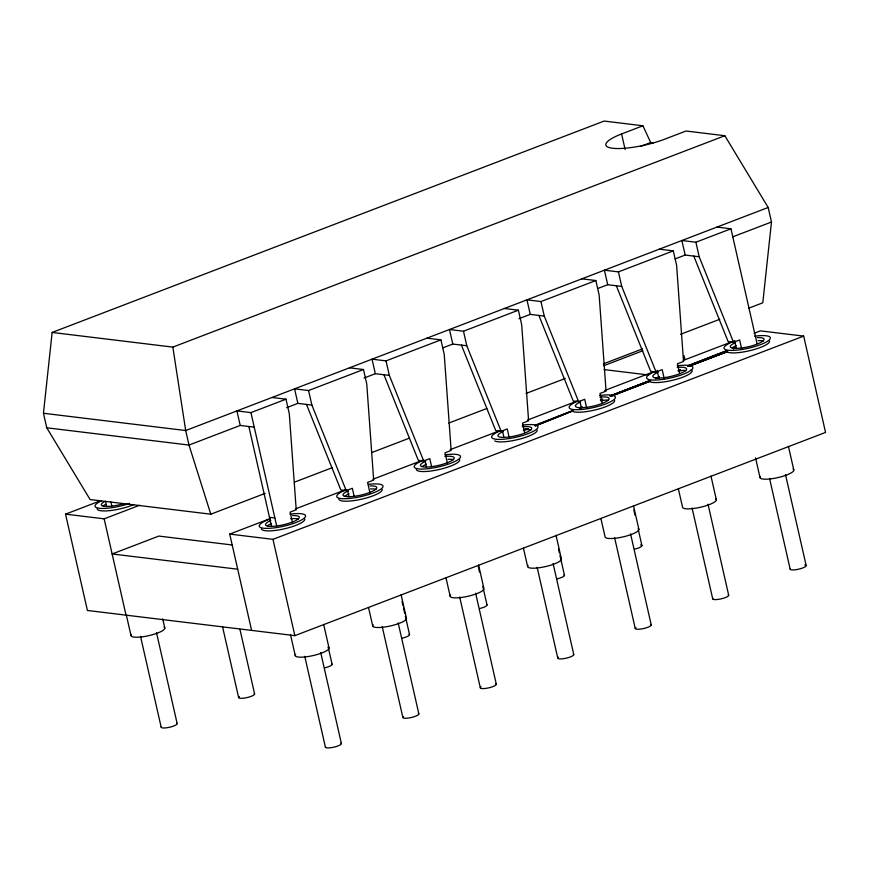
<?xml version="1.0" encoding="UTF-8"?>
<svg xmlns="http://www.w3.org/2000/svg" width="869" height="869" viewBox="0 0 869 869"><rect width="100%" height="100%" fill="white"/><g stroke="black" fill="none" stroke-linecap="round" stroke-linejoin="round"><path stroke-width="1.3" d="M265.23 493.342L210.798 514.198L90.104 499.534L46.752 427.787L43.45 413.264L52.14 332.447L604.14 121.063L642.93 125.777L650.685 142.549L653.379 142.874M642.93 125.777L621.585 133.956A38.247 8.668 -12.8 0 0 612.634 148.251A38.247 8.668 -12.8 0 0 664.687 139.192L686.032 131.013L724.833 135.727L768.185 207.474L771.487 221.997L762.786 302.814L748.861 308.147M535.282 425.962L573.008 410.918M523.323 430.579L528.243 428.613M535.673 425.658L562.873 414.806M600.794 400.913L606.084 399.979A17.184 3.9 -12.8 0 1 608.333 400.392M678.254 371.248L683.545 370.313A17.184 3.9 -12.8 0 1 685.793 370.726M525.473 429.601L527.95 428.613M535.391 425.647L572.606 410.809M579.916 407.898L582.306 406.942M579.677 408.006L581.904 407.126M523.725 429.634L526.245 428.656M535.065 425.213L572.888 410.494M579.188 408.039L581.709 407.05M610.201 395.96L649.273 380.752M655.584 378.297L659.365 376.82M688.357 365.534L726.18 350.804M649.208 380.861L610.103 396.014L649.143 381.056M655.508 378.417L659.299 376.95M688.302 365.708L727.407 350.555M655.432 378.645L659.213 377.2M688.183 366.088L727.223 351.119M733.523 348.708L736.032 347.741M611.754 395.591L649.762 380.959M656.106 378.526L658.637 377.548M687.781 366.338L727.06 351.217M733.393 348.784L735.924 347.806M612.254 395.819L650.24 381.241M678.092 370.487L680.623 369.564M689.486 366.11L727.472 351.576L688.465 366.381M640.703 146.372L650.685 142.549M52.14 332.447L172.833 347.111L724.833 135.727M768.185 207.474L185.694 430.535L43.45 413.264M254.237 427.146L240.224 425.441L236.922 410.918L250.935 412.612L285.999 399.186L289.301 413.709L296.21 509.777L290.116 512.113L292.516 522.682M354.128 496.21L352.325 488.291L346.231 490.627L311.873 405.073L297.861 403.368L294.558 388.845L308.571 390.539L363.47 369.521L366.772 384.055L373.67 480.112L367.576 482.447L369.977 493.016M431.589 466.555L429.786 458.626L423.692 460.961L389.334 375.408L375.332 373.703L372.03 359.179L386.032 360.874L440.931 339.855L444.233 354.389L451.141 450.446L445.037 452.782L447.437 463.351M509.049 436.89L507.257 428.96L501.152 431.296L466.794 345.743L452.792 344.048L449.49 329.514L463.492 331.219L518.391 310.19L521.693 324.724L528.602 420.792L522.497 423.127L524.604 432.371M586.814 408.549L584.718 399.295L578.613 401.63L544.266 316.077L530.253 314.382L526.951 299.848L540.963 301.554L595.852 280.535L599.154 295.058L606.062 391.126L599.968 393.461L602.065 402.705M664.274 378.884L662.178 369.629L656.073 371.975L621.726 286.422L607.713 284.717L604.411 270.183L618.424 271.888L673.312 250.869L676.614 265.393L683.523 361.461L677.429 363.796L679.525 373.04M741.735 349.219L739.638 339.975L733.545 342.31L699.187 256.757L685.174 255.052L681.872 240.517L695.884 242.223L730.959 228.797L757.029 343.537M240.224 425.441L188.986 445.058L46.752 427.787M286.585 407.691L297.861 403.368M364.046 378.026L375.332 373.703M442.755 347.882L452.792 344.048M518.967 318.706L530.253 314.382M597.687 288.551L607.713 284.717M675.148 258.897L685.174 255.052M732.741 236.835L771.487 221.997M754.096 333.283L760.429 330.861L803.673 336.107L825.55 432.425L294.852 635.652L87.411 610.462L65.533 514.144L101 500.566M65.533 514.144L104.15 518.836L139.616 505.258M294.352 482.197L332.338 467.652M371.584 452.619L409.56 438.074M448.806 423.051L486.792 408.506M526.038 393.472L565.284 378.449M603.271 363.905L642.517 348.871M680.492 334.326L719.738 319.292M603.694 365.73L642.832 350.739M251.608 630.394L229.72 534.087L270.259 518.565M295.59 508.865L344.982 489.953M372.855 479.275L422.247 460.364M450.109 449.697L499.512 430.774M527.374 420.107L576.777 401.185M604.639 390.518L654.031 371.606M683.164 360.45L731.296 342.017M600.36 400.033L602.869 399.077M611.689 395.71L649.447 381.285M656.997 378.406L659.517 377.439L656.942 378.482M611.602 395.829L650.642 380.883M688.433 366.425L727.483 351.489M229.72 534.087L272.964 539.345L803.673 336.107M758.159 340.615L761.005 340.648A17.184 3.9 -12.8 0 1 763.254 341.061M525.778 429.601L528.624 429.644A17.184 3.9 -12.8 0 1 530.872 430.057M716.947 227.091L730.959 228.797M659.31 249.164L673.312 250.869M581.85 278.83L595.852 280.535M504.378 308.495L518.391 310.19M733.545 342.31L728.157 341.647L693.799 256.094M426.918 338.16L440.931 339.855M656.073 371.975L650.685 371.313L616.338 285.76M604.129 369.597L648.209 374.952M349.457 367.815L363.47 369.521M578.613 401.63L573.225 400.978L538.878 315.425M271.997 397.481L285.999 399.186M501.152 431.296L495.764 430.644L461.406 345.091M423.692 460.961L418.304 460.309L383.946 374.756M346.231 490.627L340.844 489.975L306.485 404.422M269.477 517.294L274.865 517.957M232.327 544.993L158.853 536.075L112.134 553.966L237.704 569.217M210.798 514.198L188.986 445.058L185.694 430.535L172.833 347.111M788.433 446.405L793.799 470.02M785.478 474.539L806.15 565.502M769.532 478.319L790.193 569.271M734.555 340.637L736.347 348.567M755.541 457.898L760.017 477.57M695.884 242.223L699.187 256.757M684.066 355.747L684.957 359.647M710.972 476.071L716.338 499.686M708.018 504.205L728.678 595.156M621.585 133.956L625.126 149.522M692.072 507.985L712.732 598.937M657.094 370.303L658.887 378.221M678.374 488.867L682.556 507.235A17.315 3.921 -12.8 0 0 702.25 506.823A17.315 3.921 -12.8 0 0 715.611 498.806M618.424 271.888L621.726 286.422M633.512 505.736L638.878 529.351M633.838 509.962L635.033 515.241M638.324 529.732L641.919 545.558M630.557 533.87L651.218 624.822M614.611 537.65L635.272 628.602M579.927 401.282L581.426 407.887M600.913 518.532L605.085 536.901A17.315 3.921 -12.8 0 0 624.789 536.477A17.315 3.921 -12.8 0 0 638.139 528.471M540.963 301.554L544.266 316.077M556.051 535.402L561.417 559.006M558.463 548.85L559.364 552.814M559.962 555.443L564.459 575.213M553.097 563.536L573.757 654.487M537.151 567.316L557.811 658.267M502.467 430.948L503.966 437.552M523.453 548.198L527.624 566.566M463.492 331.219L466.794 345.743M478.591 565.056L483.957 588.671A17.315 3.921 -12.8 0 1 465.458 596.797A17.315 3.921 -12.8 0 1 450.587 595.091M478.308 566.653L479.503 571.932M482.806 586.423L486.998 604.878M475.636 593.201L496.297 684.153M459.679 596.97L480.351 687.933M425.006 460.613L426.505 467.218M445.993 577.863L450.164 596.232M386.032 360.874L389.334 375.408M401.12 594.722L406.486 618.337A17.315 3.921 -12.8 0 1 387.998 626.462A17.315 3.921 -12.8 0 1 373.116 624.757M402.043 601.587L402.944 605.541M403.542 608.181L404.737 613.46M405.334 616.088L409.527 634.544M398.165 622.867L418.836 713.818M382.219 626.636L402.89 717.588M347.535 490.279L349.045 496.883M368.532 607.529L372.703 625.886M308.571 390.539L311.873 405.073M323.659 624.387L329.025 648.002M328.178 647.068L332.067 664.209M320.704 652.521L341.376 743.484M250.935 412.612L276.668 525.875M304.758 656.301L325.419 747.253M248.849 426.494L271.573 526.549M272.964 539.345L294.852 635.652M290.474 634.566L295.243 655.552M239.931 629.286L254.606 693.875M222.486 626.473L238.66 697.644M162.72 618.88L164.806 628.059M156.485 632.578L177.146 723.54M110.895 501.891L111.797 505.856M140.528 636.358L161.2 727.31M105.507 501.239L106.713 506.518M126.244 614.622L131.013 635.608M104.15 518.836L126.038 615.154M133.75 504.552A22.225 5.04 -12.8 0 1 110.624 510.537A22.225 5.04 -12.8 0 1 97.176 508.843M304.78 519.097A22.225 5.04 -12.8 0 1 283.87 528.928A22.225 5.04 -12.8 0 1 261.406 528.786M267.478 525.832A17.184 3.9 -12.8 0 1 271.552 523.518M290.583 518.76A17.184 3.9 -12.8 0 1 298.48 519.043M382.241 489.432A22.225 5.04 -12.8 0 1 361.33 499.262A22.225 5.04 -12.8 0 1 338.867 499.121M459.701 459.766A22.225 5.04 -12.8 0 1 438.791 469.597A22.225 5.04 -12.8 0 1 416.327 469.456M422.41 466.501A17.184 3.9 -12.8 0 1 426.473 464.198M448.013 459.256A17.184 3.9 -12.8 0 1 453.412 459.712M537.161 430.101A22.225 5.04 -12.8 0 1 519.086 439.258A22.225 5.04 -12.8 0 1 494.733 440.92M732.252 347.85A17.184 3.9 -12.8 0 1 736.325 345.536M344.95 496.166A17.184 3.9 -12.8 0 1 349.012 493.864M370.542 488.921A17.184 3.9 -12.8 0 1 375.951 489.377M103.259 505.888A17.184 3.9 -12.8 0 1 105.388 504.52M614.622 400.435A22.225 5.04 -12.8 0 1 596.547 409.603A22.225 5.04 -12.8 0 1 572.193 411.254M691.148 369.651A22.225 5.04 -12.8 0 1 676.766 379.188A22.225 5.04 -12.8 0 1 649.654 381.6M769.554 341.115A22.225 5.04 -12.8 0 1 751.468 350.272A22.225 5.04 -12.8 0 1 727.114 351.934M804.716 564.883A8.201 1.857 -12.8 0 1 799.936 568.858A8.201 1.857 -12.8 0 1 790.279 568.76M793.071 469.141A17.315 3.921 -12.8 0 1 777.516 477.678A17.315 3.921 -12.8 0 1 760.429 476.44M757.247 337.606A17.304 3.921 -12.8 0 1 760.147 342.777A17.304 3.921 -12.8 0 1 735.619 348.404A17.304 3.921 -12.8 0 1 735.576 342.571M754.705 336.173A23.724 5.377 -12.8 0 1 766.849 341.68A23.724 5.377 -12.8 0 1 730.829 350.403A23.724 5.377 -12.8 0 1 734.892 340.963M728.222 594.776A8.201 1.857 -12.8 0 1 721.444 598.784A8.201 1.857 -12.8 0 1 712.819 598.426M677.277 367.435A17.304 3.921 -12.8 0 1 683.86 371.813A17.304 3.921 -12.8 0 1 658.898 378.069A17.304 3.921 -12.8 0 1 658.115 372.236M677.244 365.827A23.724 5.377 -12.8 0 1 689.899 371.02A23.724 5.377 -12.8 0 1 654.857 380.068A23.724 5.377 -12.8 0 1 654.976 371.584M650.762 624.442A8.201 1.857 -12.8 0 1 642.93 628.678A8.201 1.857 -12.8 0 1 635.978 627.483M599.816 397.1A17.304 3.921 -12.8 0 1 606.399 401.478A17.304 3.921 -12.8 0 1 581.426 407.724A17.304 3.921 -12.8 0 1 580.655 401.902M599.773 395.493A23.724 5.377 -12.8 0 1 612.439 400.685A23.724 5.377 -12.8 0 1 577.396 409.733A23.724 5.377 -12.8 0 1 577.516 401.25M640.486 544.939A8.201 1.857 -12.8 0 1 634.674 549.175M563.992 574.833A8.201 1.857 -12.8 0 1 557.214 578.841M486.531 604.498A8.201 1.857 -12.8 0 1 479.753 608.506M340.909 743.093A8.201 1.857 -12.8 0 1 334.13 747.112A8.201 1.857 -12.8 0 1 325.506 746.743M328.297 647.123A17.315 3.921 -12.8 0 1 312.742 655.66A17.315 3.921 -12.8 0 1 295.656 654.422M292.473 515.589A17.304 3.921 -12.8 0 1 295.373 520.759A17.304 3.921 -12.8 0 1 270.846 526.386A17.304 3.921 -12.8 0 1 270.802 520.553M289.931 514.155A23.724 5.377 -12.8 0 1 302.075 519.662A23.724 5.377 -12.8 0 1 266.055 528.385A23.724 5.377 -12.8 0 1 270.118 518.945M573.301 654.107A8.201 1.857 -12.8 0 1 565.469 658.344A8.201 1.857 -12.8 0 1 558.506 657.149M560.679 558.137A17.315 3.921 -12.8 0 1 545.124 566.675A17.315 3.921 -12.8 0 1 528.048 565.426M522.356 426.766A17.304 3.921 -12.8 0 1 528.928 431.143A17.304 3.921 -12.8 0 1 503.966 437.389A17.304 3.921 -12.8 0 1 503.194 431.567M522.312 425.158A23.724 5.377 -12.8 0 1 534.717 430.513A23.724 5.377 -12.8 0 1 499.175 439.41A23.724 5.377 -12.8 0 1 501.261 430.427M176.679 723.149A8.201 1.857 -12.8 0 1 169.9 727.168A8.201 1.857 -12.8 0 1 161.276 726.799M164.067 627.179A17.315 3.921 -12.8 0 1 148.512 635.717A17.315 3.921 -12.8 0 1 131.436 634.479M129.448 503.423A23.724 5.377 -12.8 0 1 99.957 508.343A23.724 5.377 -12.8 0 1 101.239 500.924M123.887 503.585A17.304 3.921 -12.8 0 1 104.628 506.334A17.304 3.921 -12.8 0 1 104.617 501.554M418.369 713.427A8.201 1.857 -12.8 0 1 410.548 717.675A8.201 1.857 -12.8 0 1 403.585 716.469M369.933 485.923A17.304 3.921 -12.8 0 1 372.834 491.104A17.304 3.921 -12.8 0 1 348.306 496.72A17.304 3.921 -12.8 0 1 348.263 490.887M368.532 484.348A23.724 5.377 -12.8 0 1 379.362 490.094A23.724 5.377 -12.8 0 1 343.95 498.73A23.724 5.377 -12.8 0 1 346.329 489.758M254.15 693.484A8.201 1.857 -12.8 0 1 246.318 697.731A8.201 1.857 -12.8 0 1 239.366 696.525M409.071 634.164A8.201 1.857 -12.8 0 1 402.293 638.172M495.83 683.773A8.201 1.857 -12.8 0 1 488.009 688.009A8.201 1.857 -12.8 0 1 481.046 686.803M444.885 456.431A17.304 3.921 -12.8 0 1 451.467 460.809A17.304 3.921 -12.8 0 1 426.505 467.055A17.304 3.921 -12.8 0 1 425.723 461.222M444.852 454.824A23.724 5.377 -12.8 0 1 457.257 460.179A23.724 5.377 -12.8 0 1 421.704 469.064A23.724 5.377 -12.8 0 1 423.79 460.092M331.61 663.829A8.201 1.857 -12.8 0 1 324.832 667.837"/></g></svg>
